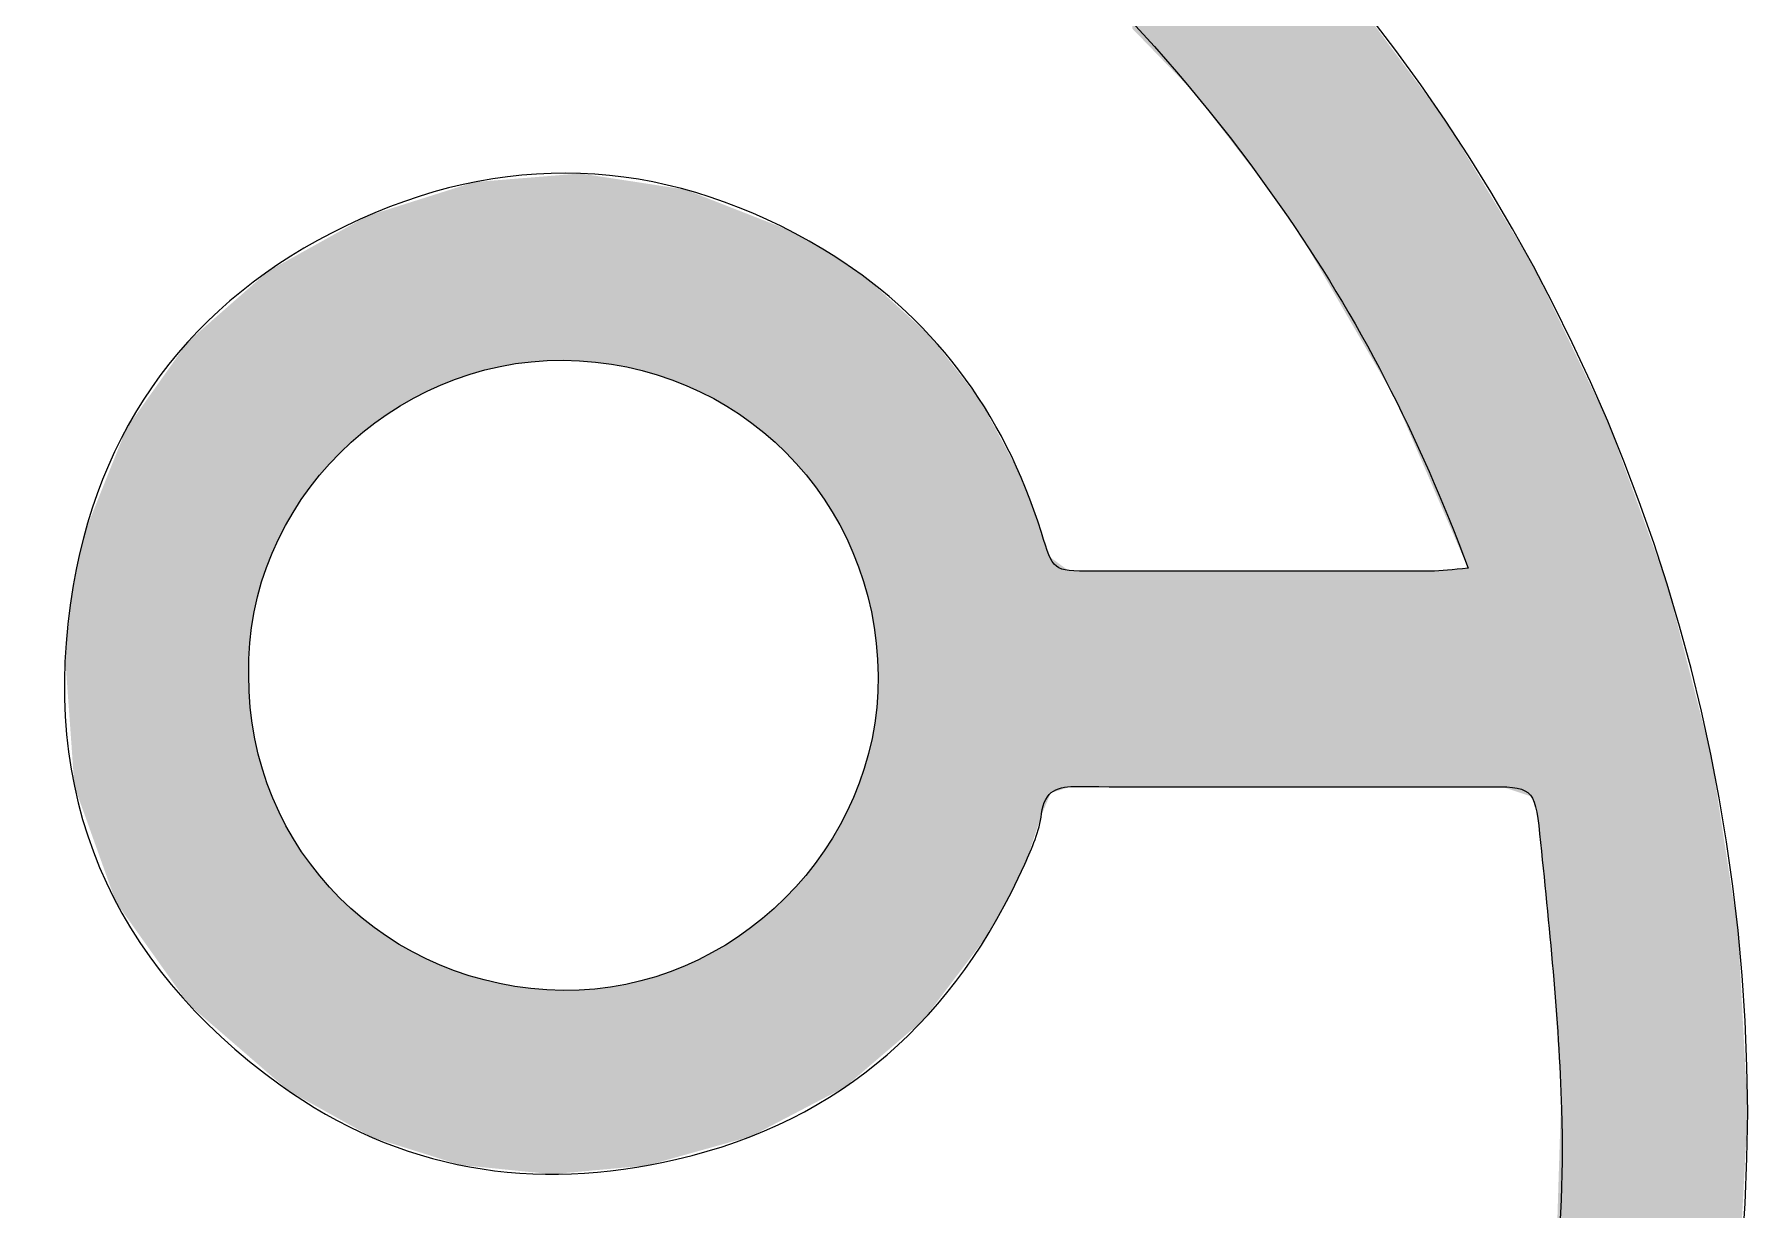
# Model space of a CAD drawing. Extents: x 30.9 to 73.6, y 20.2 to 62.9.
# Drawn here: x 53.01 to 73.63, y 40.38 to 54.52 of the extents above; entities that cross this region are included whole.
import ezdxf

# ---------------------------------------------------------------- set-up
doc = ezdxf.new("R2010")
doc.units = 0
doc.header["$MEASUREMENT"] = 0
doc.layers.add('_U_56FE_U_5C42_1', color=7, linetype='CONTINUOUS')

# ---------------------------------------------------------------- blocks, each defined once
blk = doc.blocks.new('*U0')
at = {"layer": '_U_56FE_U_5C42_1', "color": 7}
for points in [[(646.64, 593.97), (646.64, 642.84), (651.13, 589.33)], [(651.13, 589.33), (646.64, 642.84), (651.13, 638.74)], [(651.13, 589.33), (651.13, 638.74), (658.05, 582.17)], [(658.05, 582.17), (651.13, 638.74), (658.05, 632.42)], [(658.05, 582.17), (658.05, 632.42), (660.69, 578.76)], [(660.69, 578.76), (658.05, 632.42), (660.69, 630.01)], [(660.69, 578.76), (660.69, 630.01), (663.89, 574.62)], [(663.89, 574.62), (660.69, 630.01), (663.89, 627.09)], [(663.89, 574.62), (663.89, 627.09), (664.99, 573.19)], [(664.99, 573.19), (663.89, 627.09), (664.99, 626.09)], [(664.99, 573.19), (664.99, 626.09), (665.28, 572.81)], [(665.28, 572.81), (664.99, 626.09), (665.28, 625.76)], [(665.28, 572.81), (665.28, 625.76), (667.82, 569.51)], [(667.82, 569.51), (665.28, 625.76), (667.82, 622.95)], [(667.82, 569.51), (667.82, 622.95), (672.28, 563.75)], [(672.28, 563.75), (667.82, 622.95), (672.28, 618.03)], [(672.28, 563.75), (672.28, 618.03), (675.01, 559.88)], [(675.01, 559.88), (672.28, 618.03), (675.01, 615.01)], [(675.01, 559.88), (675.01, 615.01), (676.23, 558.11)], [(676.23, 558.11), (675.01, 615.01), (676.23, 613.66)], [(676.23, 558.11), (676.23, 613.66), (678.13, 555.28)], [(678.13, 555.28), (676.23, 613.66), (678.13, 611.55)], [(678.13, 555.28), (678.13, 611.55), (678.63, 554.54)], [(678.63, 554.54), (678.13, 611.55), (678.63, 611)], [(678.63, 554.54), (678.63, 611), (679.9, 552.34)], [(679.9, 552.34), (678.63, 611), (679.9, 609.59)], [(679.9, 552.34), (679.9, 609.59), (681.09, 550.29)], [(681.09, 550.29), (679.9, 609.59), (681.09, 608.28)], [(681.09, 550.29), (681.09, 608.28), (685.49, 542.69)], [(685.49, 542.69), (681.09, 608.28), (685.49, 603.42)], [(685.49, 542.69), (685.49, 603.42), (686.39, 541.13)], [(686.39, 541.13), (685.49, 603.42), (686.39, 602.42)], [(686.39, 541.13), (686.39, 602.42), (694.29, 527.49)], [(694.29, 527.49), (686.39, 602.42), (694.29, 591.8)], [(694.29, 527.49), (694.29, 591.8), (694.6, 526.94)], [(694.6, 526.94), (694.29, 591.8), (694.6, 591.38)], [(694.6, 526.94), (694.6, 591.38), (695.86, 524.78)], [(695.86, 524.78), (694.6, 591.38), (695.86, 589.7)], [(695.86, 524.78), (695.86, 589.7), (698.75, 518.08)], [(698.75, 518.08), (695.86, 589.7), (698.75, 585.81)], [(698.75, 518.08), (698.75, 585.81), (701.48, 511.75)], [(701.48, 511.75), (698.75, 585.81), (701.48, 582.14)], [(701.48, 511.75), (701.48, 582.14), (703.31, 507.52)], [(703.31, 507.52), (701.48, 582.14), (703.31, 579.68)], [(703.31, 507.52), (703.31, 579.68), (704.78, 504.12)], [(704.78, 504.12), (703.31, 579.68), (704.78, 577.71)], [(704.78, 504.12), (704.78, 577.71), (705.48, 502.48)], [(705.48, 502.48), (704.78, 577.71), (705.48, 576.76)], [(705.48, 502.48), (705.48, 576.76), (705.87, 501.58)], [(705.87, 501.58), (705.48, 576.76), (705.87, 576.11)], [(705.87, 501.58), (705.87, 576.11), (709.06, 494.2)], [(709.06, 494.2), (705.87, 576.11), (709.06, 570.85)], [(709.06, 494.2), (709.06, 570.85), (709.81, 492.46)], [(709.81, 492.46), (709.06, 570.85), (709.81, 569.6)], [(709.81, 451.38), (709.81, 569.6), (714.93, 451.36)], [(714.93, 451.36), (709.81, 569.6), (714.93, 561.13)], [(520.25, 528.3), (518.81, 563.79), (520.25, 564.24)], [(521.91, 528.91), (520.25, 564.24), (521.91, 564.77)], [(520.25, 528.3), (520.25, 564.24), (521.91, 528.91)], [(522.09, 528.97), (521.91, 564.77), (522.09, 564.83)], [(521.91, 528.91), (521.91, 564.77), (522.09, 528.97)], [(522.89, 529.18), (522.09, 564.83), (522.89, 565.08)], [(522.09, 528.97), (522.09, 564.83), (522.89, 529.18)], [(527.09, 530.26), (522.89, 565.08), (527.09, 565.42)], [(522.89, 529.18), (522.89, 565.08), (527.09, 530.26)], [(527.61, 530.39), (527.09, 565.42), (527.61, 565.46)], [(527.09, 530.26), (527.09, 565.42), (527.61, 530.39)], [(527.75, 530.43), (527.61, 565.46), (527.75, 565.47)], [(527.61, 530.39), (527.61, 565.46), (527.75, 530.43)], [(528.92, 530.61), (527.75, 565.47), (528.92, 565.57)], [(527.75, 530.43), (527.75, 565.47), (528.92, 530.61)], [(529.86, 530.75), (528.92, 565.57), (529.86, 565.65)], [(528.92, 530.61), (528.92, 565.57), (529.86, 530.75)], [(533.52, 531.3), (529.86, 565.65), (533.52, 565.94)], [(529.86, 530.75), (529.86, 565.65), (533.52, 531.3)], [(533.59, 531.31), (533.52, 565.94), (533.59, 565.95)], [(533.52, 531.3), (533.52, 565.94), (533.59, 531.31)], [(535.96, 531.41), (533.59, 565.95), (535.96, 566.14)], [(533.59, 531.31), (533.59, 565.95), (535.96, 531.41)], [(537.5, 531.48), (535.96, 566.14), (537.5, 566.27)], [(535.96, 531.41), (535.96, 566.14), (537.5, 531.48)], [(539.57, 531.58), (537.5, 566.27), (539.57, 566.44)], [(537.5, 531.48), (537.5, 566.27), (539.57, 531.58)], [(539.57, 531.58), (539.57, 566.44), (539.6, 531.57)], [(539.6, 531.57), (539.57, 566.44), (539.6, 566.44)], [(542.85, 531.39), (539.6, 566.44), (542.85, 566.7)], [(539.6, 531.57), (539.6, 566.44), (542.85, 531.39)], [(542.85, 531.39), (542.85, 566.7), (545.56, 531.24)], [(545.56, 531.24), (542.85, 566.7), (545.56, 566.29)], [(545.56, 531.24), (545.56, 566.29), (545.69, 531.23)], [(545.69, 531.23), (545.56, 566.29), (545.69, 566.27)], [(545.69, 531.23), (545.69, 566.27), (551.21, 530.37)], [(551.21, 530.37), (545.69, 566.27), (551.21, 565.42)], [(551.21, 530.37), (551.21, 565.42), (551.37, 530.34)], [(551.37, 530.34), (551.21, 565.42), (551.37, 565.4)], [(551.37, 530.34), (551.37, 565.4), (551.61, 530.31)], [(551.61, 530.31), (551.37, 565.4), (551.61, 565.36)], [(551.61, 530.31), (551.61, 565.36), (555.34, 529.34)], [(555.34, 529.34), (551.61, 565.36), (555.34, 564.79)], [(555.34, 529.34), (555.34, 564.79), (557.01, 528.91)], [(557.01, 528.91), (555.34, 564.79), (557.01, 564.53)], [(557.01, 528.91), (557.01, 564.53), (557.31, 528.84)], [(557.31, 528.84), (557.01, 564.53), (557.31, 564.49)], [(557.31, 528.84), (557.31, 564.49), (557.72, 528.69)], [(557.72, 528.69), (557.31, 564.49), (557.72, 564.42)], [(557.72, 528.69), (557.72, 564.42), (559.47, 528.05)], [(559.47, 528.05), (557.72, 564.42), (559.47, 564.15)], [(559.47, 528.05), (559.47, 564.15), (562.43, 526.96)], [(562.43, 526.96), (559.47, 564.15), (562.43, 563.7)], [(511.27, 524.36), (506.52, 559.89), (511.27, 561.4)], [(511.44, 524.46), (511.27, 561.4), (511.44, 561.45)], [(511.27, 524.36), (511.27, 561.4), (511.44, 524.46)], [(512.59, 525.02), (511.44, 561.45), (512.59, 561.82)], [(511.44, 524.46), (511.44, 561.45), (512.59, 525.02)], [(514.58, 525.98), (512.59, 561.82), (514.58, 562.45)], [(512.59, 525.02), (512.59, 561.82), (514.58, 525.98)], [(516.45, 526.88), (514.58, 562.45), (516.45, 563.04)], [(514.58, 525.98), (514.58, 562.45), (516.45, 526.88)], [(516.64, 526.97), (516.45, 563.04), (516.64, 563.1)], [(516.45, 526.88), (516.45, 563.04), (516.64, 526.97)], [(518.81, 527.77), (516.64, 563.1), (518.81, 563.79)], [(516.64, 526.97), (516.64, 563.1), (518.81, 527.77)], [(518.81, 527.77), (518.81, 563.79), (520.25, 528.3)], [(562.43, 526.96), (562.43, 563.7), (562.55, 526.92)], [(562.55, 526.92), (562.43, 563.7), (562.55, 563.68)], [(562.55, 526.92), (562.55, 563.68), (562.76, 526.85)], [(562.76, 526.85), (562.55, 563.68), (562.76, 563.6)], [(562.76, 526.85), (562.76, 563.6), (567.59, 524.52)], [(567.59, 524.52), (562.76, 563.6), (567.59, 561.71)], [(567.59, 524.52), (567.59, 561.71), (567.62, 524.51)], [(567.62, 524.51), (567.59, 561.71), (567.62, 561.7)], [(567.62, 524.51), (567.62, 561.7), (567.93, 524.36)], [(567.93, 524.36), (567.62, 561.7), (567.93, 561.58)], [(567.93, 524.36), (567.93, 561.58), (572.52, 521.57)], [(572.52, 521.57), (567.93, 561.58), (572.52, 559.77)], [(714.93, 451.36), (714.93, 561.13), (716.21, 451.36)], [(716.21, 451.36), (714.93, 561.13), (716.21, 559.01)], [(501.82, 517.94), (497.66, 555.86), (501.82, 558.17)], [(501.84, 517.97), (501.82, 558.17), (501.84, 558.18)], [(501.82, 517.94), (501.82, 558.17), (501.84, 517.97)], [(501.92, 518.03), (501.84, 558.18), (501.92, 558.22)], [(501.84, 517.97), (501.84, 558.18), (501.92, 518.03)], [(502.81, 518.7), (501.92, 558.22), (502.81, 558.72)], [(501.92, 518.03), (501.92, 558.22), (502.81, 518.7)], [(503.7, 519.36), (502.81, 558.72), (503.7, 559)], [(502.81, 518.7), (502.81, 558.72), (503.7, 519.36)], [(506.38, 521.36), (503.7, 559), (506.38, 559.85)], [(503.7, 519.36), (503.7, 559), (506.38, 521.36)], [(506.52, 521.47), (506.38, 559.85), (506.52, 559.89)], [(506.38, 521.36), (506.38, 559.85), (506.52, 521.47)], [(506.52, 521.47), (506.52, 559.89), (511.27, 524.36)], [(572.52, 521.57), (572.52, 559.77), (572.8, 521.41)], [(572.8, 521.41), (572.52, 559.77), (572.8, 559.67)], [(572.8, 521.41), (572.8, 559.67), (574.88, 519.85)], [(574.88, 519.85), (572.8, 559.67), (574.88, 558.85)], [(574.88, 519.85), (574.88, 558.85), (577.12, 518.18)], [(577.12, 518.18), (574.88, 558.85), (577.12, 557.97)], [(577.12, 518.18), (577.12, 557.97), (577.33, 518.02)], [(577.33, 518.02), (577.12, 557.97), (577.33, 557.89)], [(577.33, 518.02), (577.33, 557.89), (581.37, 514.34)], [(581.37, 514.34), (577.33, 557.89), (581.37, 556.31)], [(716.21, 451.36), (716.21, 559.01), (718.35, 450.64)], [(718.35, 450.64), (716.21, 559.01), (718.35, 555.48)], [(495.16, 511.44), (493.8, 553.71), (495.16, 554.47)], [(496.53, 512.94), (495.16, 554.47), (496.53, 555.23)], [(495.16, 511.44), (495.16, 554.47), (496.53, 512.94)], [(497.03, 513.48), (496.53, 555.23), (497.03, 555.51)], [(496.53, 512.94), (496.53, 555.23), (497.03, 513.48)], [(497.61, 514.13), (497.03, 555.51), (497.61, 555.83)], [(497.03, 513.48), (497.03, 555.51), (497.61, 514.13)], [(497.66, 514.18), (497.61, 555.83), (497.66, 555.86)], [(497.61, 514.13), (497.61, 555.83), (497.66, 514.18)], [(497.66, 514.18), (497.66, 555.86), (501.82, 517.94)], [(581.37, 514.34), (581.37, 556.31), (581.51, 514.21)], [(581.51, 514.21), (581.37, 556.31), (581.51, 556.25)], [(581.51, 514.21), (581.51, 556.25), (581.9, 513.79)], [(581.9, 513.79), (581.51, 556.25), (581.9, 556.1)], [(581.9, 513.79), (581.9, 556.1), (585.24, 510.1)], [(585.24, 510.1), (581.9, 556.1), (585.24, 554.19)], [(718.35, 450.64), (718.35, 555.48), (720.47, 449.93)], [(720.47, 449.93), (718.35, 555.48), (720.47, 551.97)], [(490.35, 505.37), (487.96, 550.47), (490.35, 551.79)], [(490.4, 505.44), (490.35, 551.79), (490.4, 551.82)], [(490.35, 505.37), (490.35, 551.79), (490.4, 505.44)], [(493.8, 509.95), (490.4, 551.82), (493.8, 553.71)], [(490.4, 505.44), (490.4, 551.82), (493.8, 509.95)], [(493.8, 509.95), (493.8, 553.71), (493.8, 509.95)], [(493.8, 509.95), (493.8, 553.71), (493.8, 553.71)], [(493.8, 509.95), (493.8, 553.71), (495.16, 511.44)], [(585.24, 510.1), (585.24, 554.19), (585.31, 510.02)], [(585.31, 510.02), (585.24, 554.19), (585.31, 554.15)], [(585.31, 510.02), (585.31, 554.15), (586.89, 507.9)], [(586.89, 507.9), (585.31, 554.15), (586.89, 553.25)], [(586.89, 507.9), (586.89, 553.25), (588.51, 505.72)], [(588.51, 505.72), (586.89, 553.25), (588.51, 552.32)], [(588.51, 505.72), (588.51, 552.32), (588.69, 505.48)], [(588.69, 505.48), (588.51, 552.32), (588.69, 552.22)], [(588.69, 505.48), (588.69, 552.22), (588.7, 505.47)], [(588.7, 505.47), (588.69, 552.22), (588.7, 552.22)], [(588.7, 505.47), (588.7, 552.22), (590.59, 502.33)], [(590.59, 502.33), (588.7, 552.22), (590.59, 551.13)], [(720.47, 449.93), (720.47, 551.97), (721.58, 449.56)], [(721.58, 449.56), (720.47, 551.97), (721.58, 550.12)], [(484.17, 493.39), (483.02, 547.35), (484.17, 548.35)], [(484.86, 495.3), (484.17, 548.35), (484.86, 548.74)], [(484.17, 493.39), (484.17, 548.35), (484.86, 495.3)], [(484.98, 495.55), (484.86, 548.74), (484.98, 548.81)], [(484.86, 495.3), (484.86, 548.74), (484.98, 495.55)], [(487.36, 500.47), (484.98, 548.81), (487.36, 550.13)], [(484.98, 495.55), (484.98, 548.81), (487.36, 500.47)], [(487.45, 500.63), (487.36, 550.13), (487.45, 550.18)], [(487.36, 500.47), (487.36, 550.13), (487.45, 500.63)], [(487.96, 501.46), (487.45, 550.18), (487.96, 550.47)], [(487.45, 500.63), (487.45, 550.18), (487.96, 501.46)], [(487.96, 501.46), (487.96, 550.47), (490.35, 505.37)], [(590.59, 502.33), (590.59, 551.13), (590.89, 501.84)], [(590.89, 501.84), (590.59, 551.13), (590.89, 550.93)], [(590.89, 501.84), (590.89, 550.93), (591.64, 500.6)], [(591.64, 500.6), (590.89, 550.93), (591.64, 550.4)], [(591.64, 500.6), (591.64, 550.4), (591.71, 500.46)], [(591.71, 500.46), (591.64, 550.4), (591.71, 550.36)], [(591.71, 500.46), (591.71, 550.36), (592.54, 498.72)], [(592.54, 498.72), (591.71, 550.36), (592.54, 549.77)], [(592.54, 498.72), (592.54, 549.77), (594.12, 495.42)], [(594.12, 495.42), (592.54, 549.77), (594.12, 548.68)], [(594.12, 495.42), (594.12, 548.68), (594.23, 495.11)], [(594.23, 495.11), (594.12, 548.68), (594.23, 548.6)], [(594.23, 495.11), (594.23, 548.6), (595.28, 492.24)], [(595.28, 492.24), (594.23, 548.6), (595.28, 547.87)], [(721.58, 449.56), (721.58, 550.12), (721.75, 449.5)], [(721.75, 449.5), (721.58, 550.12), (721.75, 549.85)], [(721.75, 449.5), (721.75, 549.85), (722.1, 448.45)], [(722.1, 448.45), (721.75, 549.85), (722.1, 549.27)], [(722.1, 448.45), (722.1, 549.27), (722.77, 446.45)], [(722.77, 446.45), (722.1, 549.27), (722.77, 547.87)], [(480.46, 400.66), (469.18, 535.19), (480.46, 545.1)], [(480.65, 478.41), (480.46, 545.1), (480.65, 545.27)], [(480.46, 472.43), (480.46, 545.1), (480.65, 478.41)], [(480.72, 478.94), (480.65, 545.27), (480.72, 545.33)], [(480.65, 478.41), (480.65, 545.27), (480.72, 478.94)], [(481.47, 484.23), (480.72, 545.33), (481.47, 545.99)], [(480.72, 478.94), (480.72, 545.33), (481.47, 484.23)], [(481.59, 484.69), (481.47, 545.99), (481.59, 546.09)], [(481.47, 484.23), (481.47, 545.99), (481.59, 484.69)], [(482.89, 489.87), (481.59, 546.09), (482.89, 547.23)], [(481.59, 484.69), (481.59, 546.09), (482.89, 489.87)], [(483.02, 490.23), (482.89, 547.23), (483.02, 547.35)], [(482.89, 489.87), (482.89, 547.23), (483.02, 490.23)], [(483.02, 490.23), (483.02, 547.35), (484.17, 493.39)], [(595.28, 492.24), (595.28, 547.87), (596.11, 489.97)], [(596.11, 489.97), (595.28, 547.87), (596.11, 547.29)], [(596.11, 489.97), (596.11, 547.29), (596.25, 489.44)], [(596.25, 489.44), (596.11, 547.29), (596.25, 547.2)], [(596.25, 489.44), (596.25, 547.2), (597.12, 486.04)], [(597.12, 486.04), (596.25, 547.2), (597.12, 546.59)], [(597.12, 486.04), (597.12, 546.59), (597.58, 484.27)], [(597.58, 484.27), (597.12, 546.59), (597.58, 546.17)], [(597.58, 484.27), (597.58, 546.17), (597.71, 483.42)], [(597.71, 483.42), (597.58, 546.17), (597.71, 546.05)], [(597.71, 483.42), (597.71, 546.05), (598.51, 478.34)], [(598.51, 478.34), (597.71, 546.05), (598.51, 545.34)], [(598.51, 478.34), (598.51, 545.34), (598.59, 476.82)], [(598.59, 476.82), (598.51, 545.34), (598.59, 545.26)], [(598.59, 476.82), (598.59, 545.26), (598.86, 472.22)], [(598.86, 472.22), (598.59, 545.26), (598.86, 545.02)], [(598.86, 400.22), (598.86, 545.02), (607.34, 407.48)], [(607.34, 407.48), (598.86, 545.02), (607.34, 537.33)], [(722.77, 446.45), (722.77, 547.87), (723.53, 440.06)], [(723.53, 440.06), (722.77, 547.87), (723.53, 546.29)], [(723.53, 440.06), (723.53, 546.29), (725.81, 416.63)], [(725.81, 416.63), (723.53, 546.29), (725.81, 541.53)], [(725.81, 416.63), (725.81, 541.53), (726.28, 409.41)], [(726.28, 409.41), (725.81, 541.53), (726.28, 540.56)], [(726.28, 409.41), (726.28, 540.56), (727.33, 393.16)], [(727.33, 393.16), (726.28, 540.56), (727.33, 538.37)], [(727.33, 242.88), (727.33, 538.37), (735.73, 260.2)], [(735.73, 260.2), (727.33, 538.37), (735.73, 520.83)], [(469.18, 410.4), (468.98, 535.02), (469.18, 535.19)], [(469.18, 410.4), (469.18, 535.19), (480.46, 400.66)], [(607.34, 407.48), (607.34, 537.33), (608.59, 409.13)], [(608.59, 409.13), (607.34, 537.33), (608.59, 536.19)], [(608.59, 409.13), (608.59, 536.19), (614.42, 416.82)], [(614.42, 416.82), (608.59, 536.19), (614.42, 528.71)], [(467.01, 413.46), (463.95, 527.91), (467.01, 532.23)], [(468.98, 410.68), (467.01, 532.23), (468.98, 535.02)], [(467.01, 413.46), (467.01, 532.23), (468.98, 410.68)], [(468.98, 410.68), (468.98, 535.02), (469.18, 410.4)], [(614.42, 416.82), (614.42, 528.71), (615.89, 418.76)], [(615.89, 418.76), (614.42, 528.71), (615.89, 526.82)], [(463.82, 417.94), (462.11, 525.31), (463.82, 527.72)], [(463.95, 417.75), (463.82, 527.72), (463.95, 527.91)], [(463.82, 417.94), (463.82, 527.72), (463.95, 417.75)], [(463.95, 417.75), (463.95, 527.91), (467.01, 413.46)], [(615.89, 418.76), (615.89, 526.82), (617.98, 421.52)], [(617.98, 421.52), (615.89, 526.82), (617.98, 524.13)], [(460.01, 423.3), (458.72, 520.53), (460.01, 522.34)], [(462.11, 420.35), (460.01, 522.34), (462.11, 525.31)], [(460.01, 423.3), (460.01, 522.34), (462.11, 420.35)], [(462.11, 420.35), (462.11, 525.31), (463.82, 417.94)], [(617.98, 421.52), (617.98, 524.13), (619.38, 423.38)], [(619.38, 423.38), (617.98, 524.13), (619.38, 521.52)], [(458.72, 425.11), (457.45, 518.73), (458.72, 520.53)], [(458.72, 425.11), (458.72, 520.53), (460.01, 423.3)], [(619.38, 423.38), (619.38, 521.52), (620.8, 425.94)], [(620.8, 425.94), (619.38, 521.52), (620.8, 518.9)], [(735.73, 260.2), (735.73, 520.83), (736.08, 261.14)], [(736.08, 261.14), (735.73, 520.83), (736.08, 520.11)], [(736.08, 261.14), (736.08, 520.11), (747.06, 290.85)], [(747.06, 290.85), (736.08, 520.11), (747.06, 490)], [(457.45, 426.9), (455.92, 514.91), (457.45, 518.73)], [(457.45, 426.9), (457.45, 518.73), (458.72, 425.11)], [(620.8, 425.94), (620.8, 518.9), (624.41, 432.49)], [(624.41, 432.49), (620.8, 518.9), (624.41, 512.2)], [(455.47, 429.68), (451.9, 504.9), (455.47, 513.8)], [(455.92, 429.05), (455.47, 513.8), (455.92, 514.91)], [(455.47, 429.68), (455.47, 513.8), (455.92, 429.05)], [(455.92, 429.05), (455.92, 514.91), (457.45, 426.9)], [(624.41, 432.49), (624.41, 512.2), (625.33, 434.45)], [(625.33, 434.45), (624.41, 512.2), (625.33, 510.49)], [(625.33, 434.45), (625.33, 510.49), (626.47, 436.88)], [(626.47, 436.88), (625.33, 510.49), (626.47, 507.61)], [(626.47, 436.88), (626.47, 507.61), (626.52, 436.98)], [(626.52, 436.98), (626.47, 507.61), (626.52, 507.5)], [(626.52, 436.98), (626.52, 507.5), (626.7, 437.39)], [(626.7, 437.39), (626.52, 507.5), (626.7, 507.03)], [(626.7, 437.39), (626.7, 507.03), (628.25, 442.06)], [(628.25, 442.06), (626.7, 507.03), (628.25, 503.12)], [(451.9, 439.65), (449.75, 499.52), (451.9, 504.9)], [(451.9, 439.65), (451.9, 504.9), (455.47, 429.68)], [(628.25, 442.06), (628.25, 503.12), (629.53, 445.9)], [(629.53, 445.9), (628.25, 503.12), (629.53, 499.29)], [(449.31, 446.88), (447.67, 490.1), (449.31, 497.56)], [(449.75, 445.67), (449.31, 497.56), (449.75, 499.52)], [(449.31, 446.88), (449.31, 497.56), (449.75, 445.67)], [(449.75, 445.67), (449.75, 499.52), (451.9, 439.65)], [(629.53, 445.9), (629.53, 499.29), (629.55, 445.95)], [(629.55, 445.95), (629.53, 499.29), (629.55, 499.23)], [(629.55, 445.95), (629.55, 499.23), (629.92, 446.84)], [(629.92, 446.84), (629.55, 499.23), (629.92, 498.04)], [(629.92, 446.84), (629.92, 498.04), (631.11, 449.68)], [(631.11, 449.68), (629.92, 498.04), (631.11, 494.62)], [(631.11, 449.68), (631.11, 494.62), (631.31, 450.18)], [(631.31, 450.18), (631.11, 494.62), (631.31, 494.47)], [(631.31, 450.18), (631.31, 494.47), (634.6, 451.22)], [(634.6, 451.22), (631.31, 494.47), (634.6, 492.04)], [(447.67, 451.47), (447.37, 488.75), (447.67, 490.1)], [(447.67, 451.47), (447.67, 490.1), (449.31, 446.88)], [(634.6, 451.22), (634.6, 492.04), (635.13, 451.39)], [(635.13, 451.39), (634.6, 492.04), (635.13, 492.02)], [(635.13, 451.39), (635.13, 492.02), (638.36, 451.39)], [(638.36, 451.39), (635.13, 492.02), (638.36, 491.89)], [(638.36, 451.39), (638.36, 491.89), (639.62, 451.39)], [(639.62, 451.39), (638.36, 491.89), (639.62, 491.89)], [(639.62, 451.39), (639.62, 491.89), (640.14, 451.39)], [(640.14, 451.39), (639.62, 491.89), (640.14, 491.89)], [(640.14, 451.39), (640.14, 491.89), (641.43, 451.38)], [(641.43, 451.38), (640.14, 491.89), (641.43, 491.89)], [(641.43, 451.38), (641.43, 491.89), (644.16, 451.37)], [(644.16, 451.37), (641.43, 491.89), (644.16, 491.89)], [(644.16, 451.37), (644.16, 491.89), (646.64, 451.36)], [(646.64, 451.36), (644.16, 491.89), (646.64, 491.89)], [(646.64, 451.36), (646.64, 491.89), (651.13, 451.37)], [(651.13, 451.37), (646.64, 491.89), (651.13, 491.89)], [(651.13, 451.37), (651.13, 491.89), (658.05, 451.37)], [(658.05, 451.37), (651.13, 491.89), (658.05, 491.89)], [(658.05, 451.37), (658.05, 491.89), (660.69, 451.38)], [(660.69, 451.38), (658.05, 491.89), (660.69, 491.89)], [(660.69, 451.38), (660.69, 491.89), (663.89, 451.38)], [(663.89, 451.38), (660.69, 491.89), (663.89, 491.89)], [(663.89, 451.38), (663.89, 491.89), (664.99, 451.38)], [(664.99, 451.38), (663.89, 491.89), (664.99, 491.89)], [(664.99, 451.38), (664.99, 491.89), (665.28, 451.38)], [(665.28, 451.38), (664.99, 491.89), (665.28, 491.89)], [(665.28, 451.38), (665.28, 491.89), (667.82, 451.38)], [(667.82, 451.38), (665.28, 491.89), (667.82, 491.89)], [(667.82, 451.38), (667.82, 491.89), (672.28, 451.38)], [(672.28, 451.38), (667.82, 491.89), (672.28, 491.89)], [(672.28, 451.38), (672.28, 491.89), (675.01, 451.38)], [(675.01, 451.38), (672.28, 491.89), (675.01, 491.89)], [(675.01, 451.38), (675.01, 491.89), (676.23, 451.38)], [(676.23, 451.38), (675.01, 491.89), (676.23, 491.89)], [(676.23, 451.38), (676.23, 491.89), (678.13, 451.38)], [(678.13, 451.38), (676.23, 491.89), (678.13, 491.89)], [(678.13, 451.38), (678.13, 491.89), (678.63, 451.38)], [(678.63, 451.38), (678.13, 491.89), (678.63, 491.89)], [(678.63, 451.38), (678.63, 491.89), (679.9, 451.38)], [(679.9, 451.38), (678.63, 491.89), (679.9, 491.89)], [(679.9, 451.38), (679.9, 491.89), (681.09, 451.38)], [(681.09, 451.38), (679.9, 491.89), (681.09, 491.89)], [(681.09, 451.38), (681.09, 491.89), (685.49, 451.38)], [(685.49, 451.38), (681.09, 491.89), (685.49, 491.89)], [(685.49, 451.38), (685.49, 491.89), (686.39, 451.38)], [(686.39, 451.38), (685.49, 491.89), (686.39, 491.89)], [(694.29, 451.38), (686.39, 491.89), (694.29, 491.9)], [(686.39, 451.38), (686.39, 491.89), (694.29, 451.38)], [(694.29, 451.38), (694.29, 491.9), (694.6, 451.38)], [(694.6, 451.38), (694.29, 491.9), (694.6, 491.9)], [(694.6, 451.38), (694.6, 491.9), (695.86, 451.38)], [(695.86, 451.38), (694.6, 491.9), (695.86, 491.9)], [(695.86, 451.38), (695.86, 491.9), (698.75, 451.38)], [(698.75, 451.38), (695.86, 491.9), (698.75, 491.9)], [(701.48, 451.38), (698.75, 491.9), (701.48, 491.91)], [(698.75, 451.38), (698.75, 491.9), (701.48, 451.38)], [(703.31, 451.38), (701.48, 491.91), (703.31, 491.92)], [(701.48, 451.38), (701.48, 491.91), (703.31, 451.38)], [(704.78, 451.38), (703.31, 491.92), (704.78, 492.04)], [(703.31, 451.38), (703.31, 491.92), (704.78, 451.38)], [(705.48, 451.38), (704.78, 492.04), (705.48, 492.1)], [(704.78, 451.38), (704.78, 492.04), (705.48, 451.38)], [(705.87, 451.38), (705.48, 492.1), (705.87, 492.13)], [(705.48, 451.38), (705.48, 492.1), (705.87, 451.38)], [(709.06, 451.38), (705.87, 492.13), (709.06, 492.4)], [(705.87, 451.38), (705.87, 492.13), (709.06, 451.38)], [(709.81, 451.38), (709.06, 492.4), (709.81, 492.46)], [(709.06, 451.38), (709.06, 492.4), (709.81, 451.38)], [(747.06, 290.85), (747.06, 490), (747.26, 291.62)], [(747.26, 291.62), (747.06, 490), (747.26, 489.46)], [(447.2, 458.04), (447.12, 486.41), (447.2, 487.17)], [(447.37, 455.6), (447.2, 487.17), (447.37, 488.75)], [(447.2, 458.04), (447.2, 487.17), (447.37, 455.6)], [(447.37, 455.6), (447.37, 488.75), (447.67, 451.47)], [(747.26, 291.62), (747.26, 489.46), (755.4, 322.84)], [(755.4, 322.84), (747.26, 489.46), (755.4, 457.81)], [(447.12, 459.21), (445.93, 475.72), (447.12, 486.41)], [(447.12, 459.21), (447.12, 486.41), (447.2, 458.04)], [(480.46, 400.66), (480.46, 472.43), (480.65, 400.49)], [(480.65, 400.49), (480.46, 472.43), (480.65, 468.01)], [(598.86, 400.22), (598.59, 466.25), (598.86, 472.22)], [(480.65, 400.49), (480.65, 468.01), (480.72, 400.43)], [(480.72, 400.43), (480.65, 468.01), (480.72, 466.3)], [(480.72, 400.43), (480.72, 466.3), (481.47, 399.78)], [(481.47, 399.78), (480.72, 466.3), (481.47, 461.16)], [(598.51, 399.92), (597.71, 460.43), (598.51, 465.67)], [(598.59, 400), (598.51, 465.67), (598.59, 466.25)], [(598.51, 399.92), (598.51, 465.67), (598.59, 400)], [(598.59, 400), (598.59, 466.25), (598.86, 400.22)], [(481.47, 399.78), (481.47, 461.16), (481.59, 399.68)], [(481.59, 399.68), (481.47, 461.16), (481.59, 460.36)], [(481.59, 399.68), (481.59, 460.36), (482.89, 398.56)], [(482.89, 398.56), (481.59, 460.36), (482.89, 455.17)], [(597.12, 398.74), (596.25, 454.79), (597.12, 458.16)], [(597.58, 399.13), (597.12, 458.16), (597.58, 459.93)], [(597.12, 398.74), (597.12, 458.16), (597.58, 399.13)], [(597.71, 399.24), (597.58, 459.93), (597.71, 460.43)], [(597.58, 399.13), (597.58, 459.93), (597.71, 399.24)], [(597.71, 399.24), (597.71, 460.43), (598.51, 399.92)], [(755.4, 322.84), (755.4, 457.81), (755.49, 323.41)], [(755.49, 323.41), (755.4, 457.81), (755.49, 457.46)], [(482.89, 398.56), (482.89, 455.17), (483.02, 398.44)], [(483.02, 398.44), (482.89, 455.17), (483.02, 454.65)], [(483.02, 398.44), (483.02, 454.65), (484.17, 397.45)], [(484.17, 397.45), (483.02, 454.65), (484.17, 451.46)], [(596.25, 397.99), (596.11, 454.42), (596.25, 454.79)], [(596.25, 397.99), (596.25, 454.79), (597.12, 398.74)], [(755.49, 323.41), (755.49, 457.46), (760.58, 355.99)], [(760.58, 355.99), (755.49, 457.46), (760.58, 424.43)], [(484.17, 397.45), (484.17, 451.46), (484.86, 396.85)], [(484.86, 396.85), (484.17, 451.46), (484.86, 449.53)], [(595.28, 397.16), (594.23, 449.36), (595.28, 452.18)], [(596.11, 397.87), (595.28, 452.18), (596.11, 454.42)], [(595.28, 397.16), (595.28, 452.18), (596.11, 397.87)], [(596.11, 397.87), (596.11, 454.42), (596.25, 397.99)], [(484.86, 396.85), (484.86, 449.53), (484.98, 396.75)], [(484.98, 396.75), (484.86, 449.53), (484.98, 449.19)], [(484.98, 396.75), (484.98, 449.19), (487.36, 394.69)], [(487.36, 394.69), (484.98, 449.19), (487.36, 444.21)], [(594.12, 396.17), (592.54, 445.9), (594.12, 449.13)], [(594.23, 396.27), (594.12, 449.13), (594.23, 449.36)], [(594.12, 396.17), (594.12, 449.13), (594.23, 396.27)], [(594.23, 396.27), (594.23, 449.36), (595.28, 397.16)], [(592.54, 394.82), (591.71, 444.18), (592.54, 445.9)], [(592.54, 394.82), (592.54, 445.9), (594.12, 396.17)], [(487.36, 394.69), (487.36, 444.21), (487.45, 394.61)], [(487.45, 394.61), (487.36, 444.21), (487.45, 444.02)], [(487.45, 394.61), (487.45, 444.02), (487.96, 394.17)], [(487.96, 394.17), (487.45, 444.02), (487.96, 443.17)], [(487.96, 394.17), (487.96, 443.17), (490.35, 392.84)], [(490.35, 392.84), (487.96, 443.17), (490.35, 439.23)], [(590.59, 393.8), (588.7, 439.28), (590.59, 442.37)], [(590.89, 393.96), (590.59, 442.37), (590.89, 442.85)], [(590.59, 393.8), (590.59, 442.37), (590.89, 393.96)], [(591.64, 394.35), (590.89, 442.85), (591.64, 444.07)], [(590.89, 393.96), (590.89, 442.85), (591.64, 394.35)], [(591.71, 394.38), (591.64, 444.07), (591.71, 444.18)], [(591.64, 394.35), (591.64, 444.07), (591.71, 394.38)], [(591.71, 394.38), (591.71, 444.18), (592.54, 394.82)], [(490.35, 392.84), (490.35, 439.23), (490.4, 392.81)], [(490.4, 392.81), (490.35, 439.23), (490.4, 439.15)], [(490.4, 392.81), (490.4, 439.15), (493.8, 390.92)], [(493.8, 390.92), (490.4, 439.15), (493.8, 434.61)], [(588.51, 392.71), (586.89, 436.88), (588.51, 439.04)], [(588.69, 392.81), (588.51, 439.04), (588.69, 439.28)], [(588.51, 392.71), (588.51, 439.04), (588.69, 392.81)], [(588.69, 392.81), (588.69, 439.28), (588.7, 392.81)], [(588.7, 392.81), (588.69, 439.28), (588.7, 439.28)], [(588.7, 392.81), (588.7, 439.28), (590.59, 393.8)], [(586.89, 391.86), (585.31, 434.78), (586.89, 436.88)], [(586.89, 391.86), (586.89, 436.88), (588.51, 392.71)], [(493.8, 390.92), (493.8, 434.61), (493.8, 390.92)], [(493.8, 390.92), (493.8, 434.61), (493.8, 434.61)], [(493.8, 390.92), (493.8, 434.61), (495.16, 390.16)], [(495.16, 390.16), (493.8, 434.61), (495.16, 433.11)], [(495.16, 390.16), (495.16, 433.11), (496.53, 389.4)], [(496.53, 389.4), (495.16, 433.11), (496.53, 431.62)], [(585.24, 391), (581.9, 431.03), (585.24, 434.69)], [(585.31, 391.04), (585.24, 434.69), (585.31, 434.78)], [(585.24, 391), (585.24, 434.69), (585.31, 391.04)], [(585.31, 391.04), (585.31, 434.78), (586.89, 391.86)], [(496.53, 389.4), (496.53, 431.62), (497.03, 389.12)], [(497.03, 389.12), (496.53, 431.62), (497.03, 431.07)], [(497.03, 389.12), (497.03, 431.07), (497.61, 388.8)], [(497.61, 388.8), (497.03, 431.07), (497.61, 430.42)], [(497.61, 388.8), (497.61, 430.42), (497.66, 388.77)], [(497.66, 388.77), (497.61, 430.42), (497.66, 430.38)], [(497.66, 388.77), (497.66, 430.38), (501.82, 386.46)], [(501.82, 386.46), (497.66, 430.38), (501.82, 426.63)], [(581.37, 388.98), (577.33, 426.79), (581.37, 430.45)], [(581.51, 389.05), (581.37, 430.45), (581.51, 430.61)], [(581.37, 388.98), (581.37, 430.45), (581.51, 389.05)], [(581.9, 389.25), (581.51, 430.61), (581.9, 431.03)], [(581.51, 389.05), (581.51, 430.61), (581.9, 389.25)], [(581.9, 389.25), (581.9, 431.03), (585.24, 391)], [(501.82, 386.46), (501.82, 426.63), (501.84, 386.44)], [(501.84, 386.44), (501.82, 426.63), (501.84, 426.61)], [(501.84, 386.44), (501.84, 426.61), (501.92, 386.4)], [(501.92, 386.4), (501.84, 426.61), (501.92, 426.56)], [(501.92, 386.4), (501.92, 426.56), (502.81, 385.9)], [(502.81, 385.9), (501.92, 426.56), (502.81, 425.89)], [(502.81, 385.9), (502.81, 425.89), (503.7, 385.41)], [(503.7, 385.41), (502.81, 425.89), (503.7, 425.23)], [(577.12, 386.75), (574.88, 424.92), (577.12, 426.59)], [(577.33, 386.86), (577.12, 426.59), (577.33, 426.79)], [(577.12, 386.75), (577.12, 426.59), (577.33, 386.86)], [(577.33, 386.86), (577.33, 426.79), (581.37, 388.98)], [(503.7, 385.41), (503.7, 425.23), (506.38, 384.57)], [(506.38, 384.57), (503.7, 425.23), (506.38, 423.24)], [(506.38, 384.57), (506.38, 423.24), (506.52, 384.52)], [(506.52, 384.52), (506.38, 423.24), (506.52, 423.16)], [(506.52, 384.52), (506.52, 423.16), (511.27, 383.03)], [(511.27, 383.03), (506.52, 423.16), (511.27, 420.3)], [(572.52, 384.92), (567.93, 420.34), (572.52, 423.15)], [(572.8, 385), (572.52, 423.15), (572.8, 423.35)], [(572.52, 384.92), (572.52, 423.15), (572.8, 385)], [(574.88, 385.58), (572.8, 423.35), (574.88, 424.92)], [(572.8, 385), (572.8, 423.35), (574.88, 385.58)], [(574.88, 385.58), (574.88, 424.92), (577.12, 386.75)], [(760.58, 355.99), (760.58, 424.43), (760.6, 356.35)], [(760.6, 356.35), (760.58, 424.43), (760.6, 424.3)], [(760.6, 356.35), (760.6, 424.3), (762.42, 390.13)], [(511.27, 383.03), (511.27, 420.3), (511.44, 382.98)], [(511.44, 382.98), (511.27, 420.3), (511.44, 420.21)], [(511.44, 382.98), (511.44, 420.21), (512.59, 382.62)], [(512.59, 382.62), (511.44, 420.21), (512.59, 419.67)], [(512.59, 382.62), (512.59, 419.67), (514.58, 381.99)], [(514.58, 381.99), (512.59, 419.67), (514.58, 418.71)], [(567.59, 383.54), (562.76, 417.79), (567.59, 420.14)], [(567.62, 383.55), (567.59, 420.14), (567.62, 420.15)], [(567.59, 383.54), (567.59, 420.14), (567.62, 383.55)], [(567.93, 383.64), (567.62, 420.15), (567.93, 420.34)], [(567.62, 383.55), (567.62, 420.15), (567.93, 383.64)], [(567.93, 383.64), (567.93, 420.34), (572.52, 384.92)], [(514.58, 381.99), (514.58, 418.71), (516.45, 381.4)], [(516.45, 381.4), (514.58, 418.71), (516.45, 417.81)], [(516.45, 381.4), (516.45, 417.81), (516.64, 381.35)], [(516.64, 381.35), (516.45, 417.81), (516.64, 417.75)], [(516.64, 381.35), (516.64, 417.75), (518.81, 380.66)], [(518.81, 380.66), (516.64, 417.75), (518.81, 416.95)], [(518.81, 380.66), (518.81, 416.95), (520.25, 380.21)], [(520.25, 380.21), (518.81, 416.95), (520.25, 416.43)], [(520.25, 380.21), (520.25, 416.43), (521.91, 380.05)], [(521.91, 380.05), (520.25, 416.43), (521.91, 415.82)], [(521.91, 380.05), (521.91, 415.82), (522.09, 380.03)], [(522.09, 380.03), (521.91, 415.82), (522.09, 415.78)], [(522.09, 380.03), (522.09, 415.78), (522.89, 379.95)], [(522.89, 379.95), (522.09, 415.78), (522.89, 415.57)], [(557.72, 380.78), (557.31, 415.75), (557.72, 415.9)], [(559.47, 381.27), (557.72, 415.9), (559.47, 416.54)], [(557.72, 380.78), (557.72, 415.9), (559.47, 381.27)], [(562.43, 382.1), (559.47, 416.54), (562.43, 417.64)], [(559.47, 381.27), (559.47, 416.54), (562.43, 382.1)], [(562.55, 382.13), (562.43, 417.64), (562.55, 417.69)], [(562.43, 382.1), (562.43, 417.64), (562.55, 382.13)], [(562.76, 382.19), (562.55, 417.69), (562.76, 417.79)], [(562.55, 382.13), (562.55, 417.69), (562.76, 382.19)], [(562.76, 382.19), (562.76, 417.79), (567.59, 383.54)], [(522.89, 379.95), (522.89, 415.57), (527.09, 379.53)], [(527.09, 379.53), (522.89, 415.57), (527.09, 414.48)], [(527.09, 379.53), (527.09, 414.48), (527.61, 379.48)], [(527.61, 379.48), (527.09, 414.48), (527.61, 414.35)], [(527.61, 379.48), (527.61, 414.35), (527.75, 379.46)], [(527.75, 379.46), (527.61, 414.35), (527.75, 414.33)], [(527.75, 379.46), (527.75, 414.33), (528.92, 379.34)], [(528.92, 379.34), (527.75, 414.33), (528.92, 414.14)], [(528.92, 379.34), (528.92, 414.14), (529.86, 379.25)], [(529.86, 379.25), (528.92, 414.14), (529.86, 413.99)], [(529.86, 379.25), (529.86, 413.99), (533.52, 378.88)], [(533.52, 378.88), (529.86, 413.99), (533.52, 413.42)], [(533.52, 378.88), (533.52, 413.42), (533.59, 378.88)], [(533.59, 378.88), (533.52, 413.42), (533.59, 413.41)], [(533.59, 378.88), (533.59, 413.41), (535.96, 378.64)], [(535.96, 378.64), (533.59, 413.41), (535.96, 413.27)], [(535.96, 378.64), (535.96, 413.27), (537.5, 378.48)], [(537.5, 378.48), (535.96, 413.27), (537.5, 413.18)], [(537.5, 378.48), (537.5, 413.18), (539.57, 378.67)], [(539.57, 378.67), (537.5, 413.18), (539.57, 413.06)], [(539.57, 378.67), (539.57, 413.06), (539.6, 378.68)], [(539.6, 378.68), (539.57, 413.06), (539.6, 413.06)], [(542.85, 378.97), (539.6, 413.06), (542.85, 413.2)], [(539.6, 378.68), (539.6, 413.06), (542.85, 378.97)], [(545.56, 379.22), (542.85, 413.2), (545.56, 413.31)], [(542.85, 378.97), (542.85, 413.2), (545.56, 379.22)], [(545.69, 379.23), (545.56, 413.31), (545.69, 413.33)], [(545.56, 379.22), (545.56, 413.31), (545.69, 379.23)], [(551.21, 379.74), (545.69, 413.33), (551.21, 414.16)], [(545.69, 379.23), (545.69, 413.33), (551.21, 379.74)], [(551.37, 379.75), (551.21, 414.16), (551.37, 414.18)], [(551.21, 379.74), (551.21, 414.16), (551.37, 379.75)], [(551.61, 379.77), (551.37, 414.18), (551.61, 414.25)], [(551.37, 379.75), (551.37, 414.18), (551.61, 379.77)], [(555.34, 380.11), (551.61, 414.25), (555.34, 415.21)], [(551.61, 379.77), (551.61, 414.25), (555.34, 380.11)], [(557.01, 380.58), (555.34, 415.21), (557.01, 415.64)], [(555.34, 380.11), (555.34, 415.21), (557.01, 380.58)], [(557.31, 380.66), (557.01, 415.64), (557.31, 415.75)], [(557.01, 380.58), (557.01, 415.64), (557.31, 380.66)], [(557.31, 380.66), (557.31, 415.75), (557.72, 380.78)], [(727.33, 242.88), (726.28, 359.1), (727.33, 393.16)]]:
    blk.add_solid(points, dxfattribs=at)

msp = doc.modelspace()

# ---------------------------------------------------------------- linework, layer by layer
at = {"layer": '_U_56FE_U_5C42_1'}
for points, knots in [([(73.625, 41.553), (73.583, 29.751), (63.986, 20.215), (52.236, 20.249), (40.487, 20.282), (30.907, 29.742), (30.933, 41.603), (30.959, 53.485), (40.48, 62.934), (52.348, 62.906), (64.14, 62.878), (73.58, 53.364), (73.625, 41.553)], [0, 0, 0, 0, 1, 1, 1, 2, 2, 2, 3, 3, 3, 4, 4, 4, 4]), ([(70.259, 48.1), (69.674, 49.69), (68.937, 51.117), (68.008, 52.448), (65.462, 56.095), (62.053, 58.566), (57.817, 59.887), (56.319, 60.354), (54.775, 60.604), (53.2, 60.673), (50.436, 60.792), (47.763, 60.367), (45.193, 59.35), (43.545, 58.698), (42.015, 57.823), (40.612, 56.734), (39.087, 55.55), (37.759, 54.179), (36.647, 52.599), (36.519, 52.419), (36.493, 52.303), (36.764, 52.303), (38.075, 52.301), (39.386, 52.299), (40.698, 52.313), (40.788, 52.314), (40.921, 52.422), (40.961, 52.512), (41.214, 53.083), (41.383, 53.699), (41.697, 54.232), (42.491, 55.583), (43.684, 56.474), (45.188, 56.894), (46.575, 57.281), (47.949, 57.188), (49.273, 56.581), (50.949, 55.813), (52.064, 54.536), (52.575, 52.781), (53.059, 51.121), (52.845, 49.516), (51.948, 48.017), (50.458, 45.526), (47.394, 44.439), (44.673, 45.499), (42.756, 46.245), (41.531, 47.661), (40.971, 49.649), (40.944, 49.746), (40.794, 49.874), (40.701, 49.875), (38.899, 49.888), (37.097, 49.89), (35.295, 49.875), (35.176, 49.874), (35.002, 49.749), (34.947, 49.636), (34.739, 49.207), (34.565, 48.762), (34.387, 48.319), (33.742, 46.716), (33.371, 45.042), (33.225, 43.33), (32.966, 40.315), (33.355, 37.376), (34.474, 34.553), (35.259, 32.572), (36.342, 30.763), (37.738, 29.146), (39.385, 27.238), (41.301, 25.663), (43.568, 24.555), (44.566, 24.068), (45.628, 23.711), (46.655, 23.281), (46.922, 23.169), (46.999, 23.237), (46.999, 23.509), (46.994, 25.247), (46.995, 26.985), (46.999, 28.722), (46.999, 28.912), (46.926, 28.985), (46.746, 29.058), (46.157, 29.297), (45.54, 29.505), (45.014, 29.848), (43.282, 30.98), (42.39, 32.622), (42.297, 34.682), (42.249, 35.733), (42.47, 36.744), (42.981, 37.666), (43.878, 39.287), (45.222, 40.334), (47.052, 40.728), (48.414, 41.021), (49.731, 40.873), (50.961, 40.231), (53.036, 39.148), (54.153, 37.415), (54.285, 35.074), (54.344, 34.012), (54.108, 32.996), (53.603, 32.059), (52.791, 30.553), (51.549, 29.556), (49.908, 29.078), (49.627, 28.996), (49.575, 28.864), (49.577, 28.607), (49.585, 26.891), (49.581, 25.174), (49.581, 23.458), (49.581, 22.6), (49.58, 22.585), (50.458, 22.518), (53.888, 22.254), (57.184, 22.755), (60.321, 24.217), (63.124, 25.524), (65.467, 27.399), (67.373, 29.826), (68.977, 31.868), (70.097, 34.156), (70.77, 36.66), (71.204, 38.273), (71.436, 39.921), (71.385, 41.591), (71.351, 42.697), (71.234, 43.801), (71.121, 44.902), (71.063, 45.469), (71.022, 45.471), (70.461, 45.471), (69.491, 45.471), (68.521, 45.471), (67.55, 45.471), (66.889, 45.471), (66.228, 45.468), (65.567, 45.473), (65.329, 45.475), (65.162, 45.436), (65.127, 45.143), (65.102, 44.937), (65.012, 44.733), (64.926, 44.54), (64.096, 42.689), (62.733, 41.455), (60.737, 40.987), (59.021, 40.584), (57.395, 40.85), (55.965, 41.882), (53.919, 43.36), (53.045, 45.379), (53.474, 47.891), (53.829, 49.968), (55.036, 51.444), (56.927, 52.299), (58.82, 53.155), (60.712, 53.007), (62.496, 51.937), (63.807, 51.151), (64.669, 49.986), (65.126, 48.528), (65.27, 48.068), (65.253, 48.063), (65.744, 48.063), (67.098, 48.063), (68.452, 48.062), (69.806, 48.064), (69.939, 48.064), (70.071, 48.084), (70.259, 48.1)], [0, 0, 0, 0, 1, 1, 1, 2, 2, 2, 3, 3, 3, 4, 4, 4, 5, 5, 5, 6, 6, 6, 7, 7, 7, 8, 8, 8, 9, 9, 9, 10, 10, 10, 11, 11, 11, 12, 12, 12, 13, 13, 13, 14, 14, 14, 15, 15, 15, 16, 16, 16, 17, 17, 17, 18, 18, 18, 19, 19, 19, 20, 20, 20, 21, 21, 21, 22, 22, 22, 23, 23, 23, 24, 24, 24, 25, 25, 25, 26, 26, 26, 27, 27, 27, 28, 28, 28, 29, 29, 29, 30, 30, 30, 31, 31, 31, 32, 32, 32, 33, 33, 33, 34, 34, 34, 35, 35, 35, 36, 36, 36, 37, 37, 37, 38, 38, 38, 39, 39, 39, 40, 40, 40, 41, 41, 41, 42, 42, 42, 43, 43, 43, 44, 44, 44, 45, 45, 45, 46, 46, 46, 47, 47, 47, 48, 48, 48, 49, 49, 49, 50, 50, 50, 51, 51, 51, 52, 52, 52, 53, 53, 53, 54, 54, 54, 55, 55, 55, 56, 56, 56, 57, 57, 57, 58, 58, 58, 58]), ([(55.586, 46.818), (55.572, 44.694), (57.266, 43.042), (59.37, 43.02), (61.422, 42.998), (63.18, 44.747), (63.161, 46.805), (63.141, 48.922), (61.485, 50.585), (59.368, 50.602), (57.306, 50.618), (55.54, 48.879), (55.586, 46.818)], [0, 0, 0, 0, 1, 1, 1, 2, 2, 2, 3, 3, 3, 4, 4, 4, 4])]:
    msp.add_open_spline(points, degree=3, knots=knots, dxfattribs=at)

# ---------------------------------------------------------------- block references
at = {"layer": '_U_56FE_U_5C42_1', "color": 7, "xscale": 0.06397625, "yscale": 0.06397625, "zscale": 0.06397625}
msp.add_blockref('*U0', (24.848, 16.594), dxfattribs=at)

doc.saveas('drawing.dxf')
